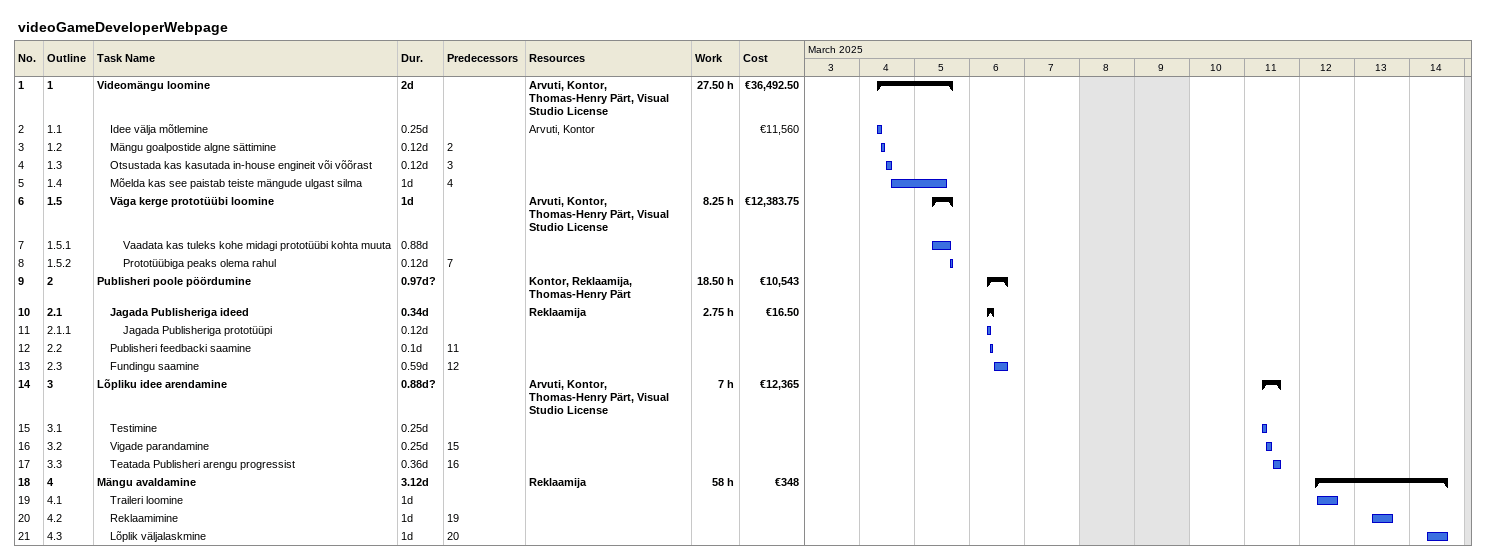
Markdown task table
videoGameDeveloperWebpage

| ID | WBS | Task | Duration | Start | Finish | Predecessors | Resources | Work (h) | Cost (€) |
|---|---|---|---|---|---|---|---|---|---|
| 1 | 1 | **Videomängu loomine** | 2d | 2025-03-04 | 2025-03-05 |  | Arvuti, Kontor, Thomas-Henry Pärt, Visual Studio License | 27.50 | 36492.50 |
| 2 | 1.1 | Idee välja mõtlemine | 0.25d | 2025-03-04 | 2025-03-04 |  | Arvuti, Kontor |  | 11560 |
| 3 | 1.2 | Mängu goalpostide algne sättimine | 0.12d | 2025-03-04 | 2025-03-04 | 2 |  |  |  |
| 4 | 1.3 | Otsustada kas kasutada in-house engineit või võõrast | 0.12d | 2025-03-04 | 2025-03-04 | 3 |  |  |  |
| 5 | 1.4 | Mõelda kas see paistab teiste mängude ulgast silma | 1d | 2025-03-04 | 2025-03-05 | 4 |  |  |  |
| 6 | 1.5 | **Väga kerge prototüübi loomine** | 1d | 2025-03-05 | 2025-03-05 |  | Arvuti, Kontor, Thomas-Henry Pärt, Visual Studio License | 8.25 | 12383.75 |
| 7 | 1.5.1 | Vaadata kas tuleks kohe midagi prototüübi kohta muuta | 0.88d | 2025-03-05 | 2025-03-05 |  |  |  |  |
| 8 | 1.5.2 | Prototüübiga peaks olema rahul | 0.12d | 2025-03-05 | 2025-03-05 | 7 |  |  |  |
| 9 | 2 | **Publisheri poole pöördumine** | 0.97d? | 2025-03-06 | 2025-03-06 |  | Kontor, Reklaamija, Thomas-Henry Pärt | 18.50 | 10543 |
| 10 | 2.1 | **Jagada Publisheriga ideed** | 0.34d | 2025-03-06 | 2025-03-06 |  | Reklaamija | 2.75 | 16.50 |
| 11 | 2.1.1 | Jagada Publisheriga prototüüpi | 0.12d | 2025-03-06 | 2025-03-06 |  |  |  |  |
| 12 | 2.2 | Publisheri feedbacki saamine | 0.1d | 2025-03-06 | 2025-03-06 | 11 |  |  |  |
| 13 | 2.3 | Fundingu saamine | 0.59d | 2025-03-06 | 2025-03-06 | 12 |  |  |  |
| 14 | 3 | **Lõpliku idee arendamine** | 0.88d? | 2025-03-11 | 2025-03-11 |  | Arvuti, Kontor, Thomas-Henry Pärt, Visual Studio License | 7 | 12365 |
| 15 | 3.1 | Testimine | 0.25d | 2025-03-11 | 2025-03-11 |  |  |  |  |
| 16 | 3.2 | Vigade parandamine | 0.25d | 2025-03-11 | 2025-03-11 | 15 |  |  |  |
| 17 | 3.3 | Teatada Publisheri arengu progressist | 0.36d | 2025-03-11 | 2025-03-11 | 16 |  |  |  |
| 18 | 4 | **Mängu avaldamine** | 3.12d | 2025-03-12 | 2025-03-14 |  | Reklaamija | 58 | 348 |
| 19 | 4.1 | Traileri loomine | 1d | 2025-03-12 | 2025-03-12 |  |  |  |  |
| 20 | 4.2 | Reklaamimine | 1d | 2025-03-13 | 2025-03-13 | 19 |  |  |  |
| 21 | 4.3 | Lõplik väljalaskmine | 1d | 2025-03-14 | 2025-03-14 | 20 |  |  |  |
